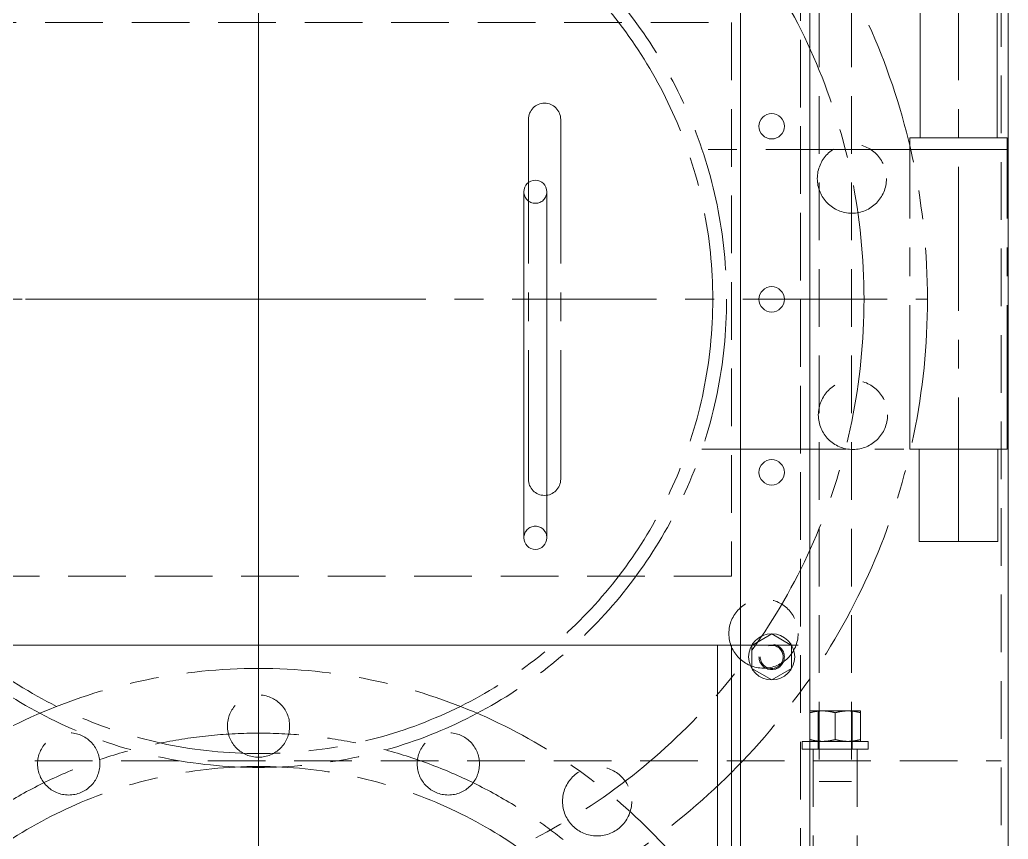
# Model space of a CAD drawing. Header units: millimetres. Extents: x -46397 to 283259, y -8690 to 23983.
# Drawn here: x 190047.4 to 190475.9, y 974.2 to 1329.4 of the extents above; entities that cross this region are included whole.
import ezdxf

# ---------------------------------------------------------------- set-up
doc = ezdxf.new("R2010")
doc.units = ezdxf.units.MM
doc.linetypes.add('CENTER', pattern=[2, 1.25, -0.25, 0.25, -0.25])
doc.linetypes.add('HIDDENX2', pattern=[0.75, 0.5, -0.25])
doc.layers.add('mDƯỜNG TÂM', color=8, linetype='CENTER', lineweight=0)

# ---------------------------------------------------------------- blocks, each defined once
blk = doc.blocks.new('A$C06888fbc')
at = {"color": 1, "linetype": 'HIDDENX2', "lineweight": 0, "ltscale": 50, "extrusion": (0, 1, 0)}
for p, q in [((319.67, 1851.61), (319.67, 539.62)), ((240.67, 1805.19), (240.67, 1395.61)), ((254.67, 1805.19), (254.67, 1395.61)), ((232.62, 1787.82), (232.62, 637.81)), ((232.67, 1754.62), (232.67, 1454.62)), ((-207.33, 1724.61), (202.67, 1724.61)), ((202.67, 1724.61), (202.67, 1484.61)), ((202.67, 1484.61), (-207.33, 1484.61)), ((206.62, 1454.62), (232.67, 1454.62)), ((236.67, 1426.19), (242.17, 1426.19)), ((236.67, 1425.4), (236.67, 1413.78)), ((240.33, 1412.99), (240.33, 1426.19)), ((242.17, 1426.19), (253.17, 1426.19)), ((247.67, 1425.4), (247.67, 1413.78)), ((253.17, 1426.19), (258.67, 1426.19)), ((255, 1412.99), (255, 1426.19)), ((258.67, 1425.4), (258.67, 1413.78)), ((247.67, 1412.99), (233.37, 1412.99)), ((233.37, 1409.62), (233.37, 1412.99)), ((240.33, 1409.62), (240.33, 1412.99)), ((261.97, 1412.99), (247.67, 1412.99)), ((255, 1409.62), (255, 1412.99)), ((261.97, 1409.62), (261.97, 1412.99)), ((247.67, 1409.62), (233.37, 1409.62)), ((238.17, 1409.62), (257.17, 1409.62)), ((238.17, 1409.62), (238.17, 1359.62)), ((261.97, 1409.62), (247.67, 1409.62)), ((257.17, 1409.62), (257.17, 1359.62)), ((-324.33, 1404.62), (319.67, 1404.62)), ((254.67, 1395.61), (240.67, 1395.61))]:
    blk.add_line(p, q, dxfattribs=at)
at = {"color": 150, "linetype": 'Continuous', "lineweight": 0, "ltscale": 10, "extrusion": (0, 1, 0)}
for p, q in [((322.67, 1809.62), (322.67, 581.61)), ((206.62, 1787.82), (206.62, 637.81)), ((236.62, 1787.82), (236.62, 637.81)), ((112.67, 1651.23), (112.67, 1636.23)), ((122.67, 1636.23), (122.67, 1651.23)), ((112.67, 1636.23), (112.67, 1516.23)), ((122.67, 1636.23), (122.67, 1516.23)), ((112.67, 1516.23), (112.67, 1501.23)), ((122.67, 1501.23), (122.67, 1516.23)), ((220.12, 1459.58), (211.49, 1454.6)), ((228.75, 1454.6), (220.12, 1459.58)), ((-211.29, 1454.62), (206.62, 1454.62)), ((211.49, 1454.6), (211.49, 1444.63)), ((228.75, 1444.63), (228.75, 1454.6)), ((211.49, 1444.63), (220.12, 1439.65)), ((220.12, 1439.65), (228.75, 1444.63))]:
    blk.add_line(p, q, dxfattribs=at)
at = {"color": 150, "linetype": 'Continuous', "lineweight": 0, "ltscale": 10, "extrusion": (6.89019e-16, 1, 0)}
for p, q in [((190.67, 1454.62), (-195.33, 1454.62)), ((196.67, 1454.62), (190.67, 1454.62)), ((196.67, 954.62), (196.67, 1454.62)), ((196.67, 1454.62), (202.67, 1454.62)), ((202.67, 1454.62), (202.67, 954.62))]:
    blk.add_line(p, q, dxfattribs=at)
at = {"color": 150, "linetype": 'Continuous', "lineweight": 0, "ltscale": 10, "extrusion": (0, 0, -1)}
for centre in [(-220.12, 1679.61), (-220.12, 1604.61), (-220.12, 1529.61)]:
    blk.add_circle(centre, 5.5, dxfattribs=at)
at = {"color": 150, "linetype": 'Continuous', "lineweight": 0, "ltscale": 10}
blk.add_circle((220.12, 1449.61), 10, dxfattribs=at)
at = {"color": 1, "linetype": 'HIDDENX2', "lineweight": 0, "ltscale": 50, "extrusion": (0, 0, -1)}
for radius in [5.5, 5]:
    blk.add_circle((-220.12, 1449.61), radius, dxfattribs=at)
at = {"color": 150, "linetype": 'Continuous', "lineweight": 0, "ltscale": 10}
for start, end in [(90, 180), (0, 90)]:
    blk.add_arc((117.67, 1651.23), 5, start, end, dxfattribs=at)
at = {"color": 1, "linetype": 'HIDDENX2', "lineweight": 0, "ltscale": 50}
blk.add_arc((117.67, 1651.23), 5, 180, 0, dxfattribs=at)
at = {"color": 1, "linetype": 'HIDDENX2', "lineweight": 0, "ltscale": 50, "extrusion": (0, 0, -1)}
blk.add_arc((-117.67, 1501.23), 5, 0, 180, dxfattribs=at)
at = {"color": 150, "linetype": 'Continuous', "lineweight": 0, "ltscale": 10, "extrusion": (0, 0, -1)}
for start, end in [(270, 0), (180, 270)]:
    blk.add_arc((-117.67, 1501.23), 5, start, end, dxfattribs=at)
at = {"color": 1, "linetype": 'HIDDENX2', "lineweight": 0, "ltscale": 50}
for points, weights in [([(236.67, 1425.4), (239.62, 1426.19), (242.17, 1426.19)], [1.00007075032, 1.03799156647, 1]), ([(236.67, 1426.19), (236.67, 1426.19), (236.67, 1425.4)], [1, 1.03799156647, 1.00007075032]), ([(242.17, 1426.19), (244.72, 1426.19), (247.67, 1425.4)], [1, 1.03799156647, 1.00007075032]), ([(247.67, 1425.4), (250.62, 1426.19), (253.17, 1426.19)], [1.00007075032, 1.03799156647, 1]), ([(253.17, 1426.19), (255.72, 1426.19), (258.67, 1425.4)], [1, 1.03799156647, 1.00007075032]), ([(258.67, 1425.4), (258.67, 1426.19), (258.67, 1426.19)], [1.00007075032, 1.03799156647, 1]), ([(236.67, 1413.78), (239.62, 1412.99), (242.17, 1412.99)], [1.00007075032, 1.03799156647, 1]), ([(236.67, 1412.99), (236.67, 1412.99), (236.67, 1413.78)], [1, 1.03799156647, 1.00007075032]), ([(242.17, 1412.99), (244.72, 1412.99), (247.67, 1413.78)], [1, 1.03799156647, 1.00007075032]), ([(247.67, 1413.78), (250.62, 1412.99), (253.17, 1412.99)], [1.00007075032, 1.03799156647, 1]), ([(253.17, 1412.99), (255.72, 1412.99), (258.67, 1413.78)], [1, 1.03799156647, 1.00007075032]), ([(258.67, 1413.78), (258.67, 1412.99), (258.67, 1412.99)], [1.00007075032, 1.03799156647, 1])]:
    blk.add_rational_spline(points, weights, degree=2, dxfattribs=at)
blk = doc.blocks.new('jh')
at = {"layer": 'mDƯỜNG TÂM', "color": 8, "ltscale": 50}
for p, q in [((0, 1855.62), (0, -353.62)), ((286.76, 1220), (286.76, 1528.85)), ((303.46, 1045), (303.46, 1528.85)), ((320.16, 1220), (320.16, 1528.85)), ((0, 1209.5), (0, 1451)), ((0, 860), (0, 1440)), ((282.36, 1215), (192.22, 1215)), ((0, 1120.25), (0, 1179.75)), ((-301, 1150), (-59.5, 1150)), ((-290, 1150), (290, 1150)), ((-29.75, 1150), (29.75, 1150)), ((0, 849), (0, 1090.5))]:
    blk.add_line(p, q, dxfattribs=at)
at = {"layer": 'mDƯỜNG TÂM', "color": 8, "ltscale": 50, "extrusion": (0, 1, 0)}
for p, q in [((116.99, 1228), (116.99, 1072)), ((130.99, 1228), (130.99, 1072)), ((324.56, 1220), (282.36, 1220)), ((282.36, 1215), (282.36, 1220)), ((324.56, 1215), (324.56, 1220)), ((324.56, 1215), (282.36, 1215)), ((324.56, 1215), (282.36, 1215)), ((282.36, 1085), (282.36, 1215)), ((282.36, 1085.03), (282.36, 1214.98)), ((324.56, 1085), (324.56, 1215)), ((192.22, 1085), (282.36, 1085)), ((324.56, 1085), (282.36, 1085)), ((286.46, 1045.03), (286.46, 1085.03)), ((320.46, 1045.03), (320.46, 1085.03)), ((320.46, 1045.03), (286.46, 1045.03))]:
    blk.add_line(p, q, dxfattribs=at)
at = {"layer": 'mDƯỜNG TÂM', "color": 8, "ltscale": 50}
for centre, radius in [((0, 1150), 290), ((0, 1150), 262.5), ((0, 1150), 202.91), ((0, 1150), 196.91), ((257.23, 1202.34), 15), ((257.68, 1099.91), 15), ((218.9, 1005.12), 15), ((0, 750), 240), ((146.79, 932.38), 15)]:
    blk.add_circle(centre, radius, dxfattribs=at)
at = {"layer": 'mDƯỜNG TÂM', "color": 8, "ltscale": 50, "extrusion": (0, 0, -1)}
for centre, radius in [((0, 965), 13.5), ((82.28, 948.63), 13.5), ((-82.28, 948.63), 13.5), ((0, 750), 197.5)]:
    blk.add_circle(centre, radius, dxfattribs=at)
at = {"layer": 'mDƯỜNG TÂM', "color": 8, "ltscale": 50}
for start, end in [(90, 180), (360, 90)]:
    blk.add_arc((123.99, 1228), 7, start, end, dxfattribs=at)
at = {"layer": 'mDƯỜNG TÂM', "color": 8, "ltscale": 50, "extrusion": (1.22465e-16, 0, -1)}
for start, end in [(270, 0), (180, 270)]:
    blk.add_arc((-123.99, 1072), 7, start, end, dxfattribs=at)
at = {"layer": 'mDƯỜNG TÂM', "color": 8, "ltscale": 50}
blk.add_open_spline([(-133.95, 914.26), (-129.01, 918.28), (-123.84, 922.13), (-112.69, 929.64), (-106.7, 933.27), (-94.32, 939.93), (-87.94, 942.97), (-74.9, 948.4), (-68.24, 950.79), (-54.73, 954.88), (-47.89, 956.59), (-34.15, 959.3), (-27.25, 960.3), (-13.53, 961.63), (-6.71, 961.95), (6.71, 961.95), (13.53, 961.63), (27.25, 960.3), (34.15, 959.3), (47.89, 956.59), (54.73, 954.88), (68.24, 950.79), (74.9, 948.4), (87.94, 942.97), (94.32, 939.93), (106.7, 933.27), (112.69, 929.64), (123.14, 922.6), (127.67, 919.27), (132.03, 915.81)], degree=3, knots=[182.664345, 182.664345, 182.664345, 182.664345, 201.4945, 201.4945, 221.634718, 221.634718, 241.774936, 241.774936, 261.915155, 261.915155, 282.055373, 282.055373, 302.195592, 302.195592, 322.33581, 322.33581, 342.476028, 342.476028, 362.616247, 362.616247, 382.756465, 382.756465, 402.896684, 402.896684, 423.036902, 423.036902, 443.17712, 443.17712, 459.575385, 459.575385, 459.575385, 459.575385], dxfattribs=at)

msp = doc.modelspace()

# ---------------------------------------------------------------- block references
for name, p in [('jh', (190150.93, 58.23, -1.5)), ('A$C06888fbc', (190153.27, -396.38, -1.5))]:
    msp.add_blockref(name, p)

doc.saveas('drawing.dxf')
